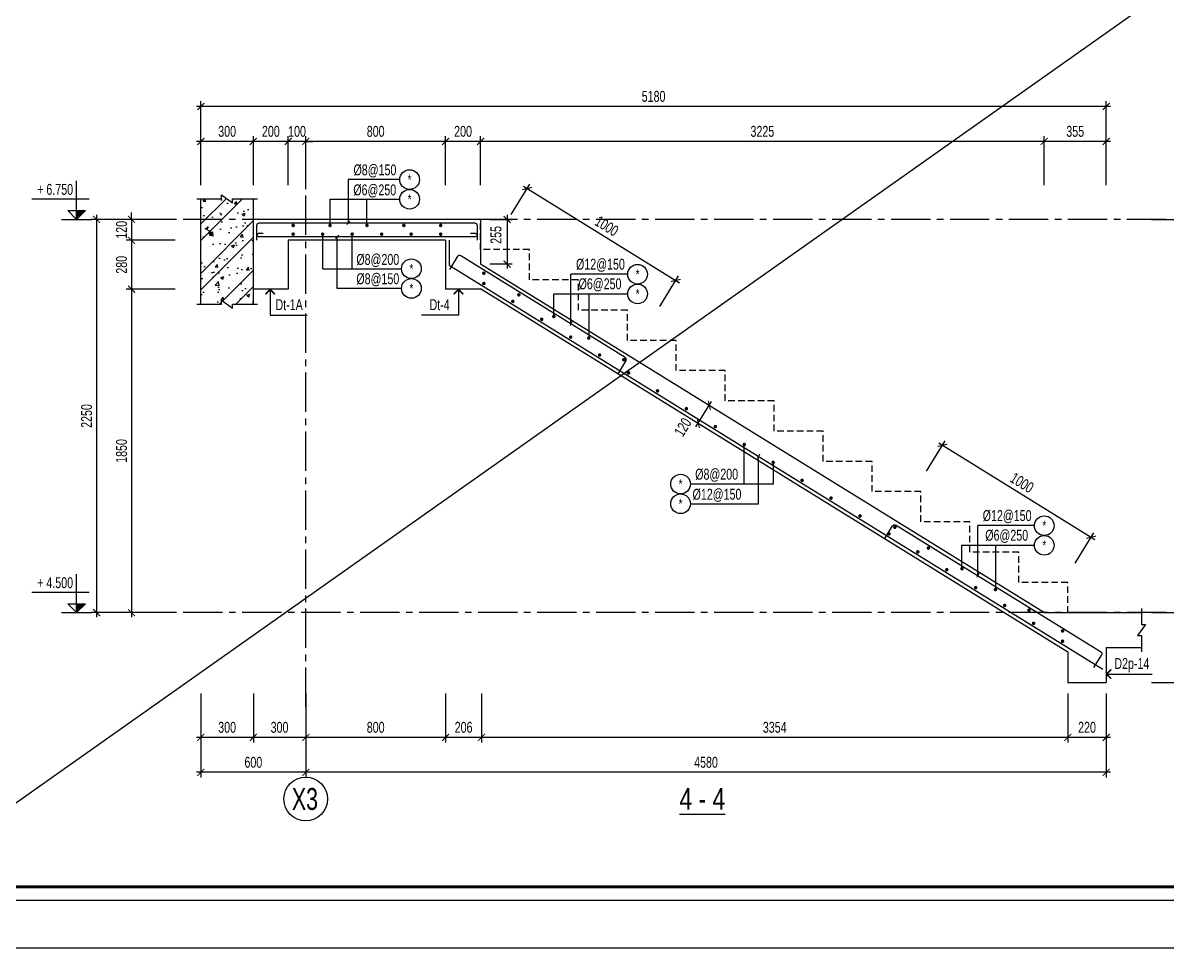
# Model space of a CAD drawing. Header units: millimetres. Extents: x -77370 to 109412, y -14880 to 214694.
# Drawn here: x 48689 to 61783, y 147575 to 158162 of the extents above; entities that cross this region are included whole.
import ezdxf
from ezdxf.enums import TextEntityAlignment as Align

# ---------------------------------------------------------------- set-up
doc = ezdxf.new("R2010")
doc.units = ezdxf.units.MM
doc.header["$LTSCALE"] = 300
doc.header["$MEASUREMENT"] = 0
doc.header["$PDMODE"] = 66
doc.linetypes.add('CENTER2', pattern=[1.125, 0.75, -0.125, 0.125, -0.125])
doc.linetypes.add('HIDDEN', pattern=[0.375, 0.25, -0.125])
doc.layers.get('0').update_dxf_attribs({"linetype": 'CONTINUOUS'})
doc.layers.get('DEFPOINTS').update_dxf_attribs({"linetype": 'CONTINUOUS'})
for name, color, linetype in [('CDC-KHUNGTEN', 7, 'CONTINUOUS'), ('CDC.01.AXIS', 160, 'CENTER2'), ('CDC.02.DIM', 1, 'CONTINUOUS'), ('CDC.03.BORDER', 3, 'CONTINUOUS'), ('CDC.04.HIDDEN', 8, 'HIDDEN'), ('CDC.05.STEEL', 4, 'CONTINUOUS'), ('CDC.06.TEXT', 2, 'CONTINUOUS'), ('CDC.10.HATCH', 251, 'CONTINUOUS'), ('CDC.11.NOTE', 8, 'CONTINUOUS'), ('CDC.14.STEELNUM', 2, 'CONTINUOUS'), ('KCS_SNODE', 6, 'CONTINUOUS')]:
    doc.layers.add(name, color=color, linetype=linetype)
doc.layers.add('KCS_Plotter', color=11, linetype='CONTINUOUS', plot=False)
doc.styles.add('KCS_SMTEXT', font='arial.ttf', dxfattribs={"width": 0.7})
doc.dimstyles.new('KCS_DIM25', dxfattribs={"dimscale": 2, "dimtxt": 62.5, "dimasz": 40, "dimexe": 30, "dimexo": 0, "dimgap": 25, "dimtad": 1, "dimdec": 0, "dimlfac": 0.5, "dimzin": 13, "dimdsep": 46, "dimtxsty": 'KCS_SMTEXT', "dimblk": 'ARCHTICK', "dimcen": 0, "dimdle": 25, "dimclrd": 1, "dimclre": 1, "dimclrt": 2, "dimadec": 0, "dimazin": 0, "dimtfac": 1, "dimtdec": 0, "dimtix": 1, "dimtmove": 2, "dimatfit": 3, "dimfxl": 1, "dimtolj": 1, "dimtzin": 13, "dimarcsym": 0})

# ---------------------------------------------------------------- blocks, each defined once
blk = doc.blocks.new('_ArchTick')
at = {"color": 0, "linetype": 'ByBlock', "const_width": 0.15}
blk.add_lwpolyline([(-0.5, -0.5), (0.5, 0.5)], dxfattribs=at)
blk = doc.blocks.new('*D657')
at = {"layer": 'CDC.02.DIM', "color": 1, "lineweight": -2, "transparency": 16777216}
for p, q in [((49932, 155164), (49932, 151364)), ((50432, 155114), (49872, 155114)), ((50432, 151414), (49872, 151414))]:
    blk.add_line(p, q, dxfattribs=at)
at = {"layer": 'DEFPOINTS', "color": 0, "transparency": 16777216}
for p in [(50432, 155114), (49932, 151414), (50432, 151414)]:
    blk.add_point(p, dxfattribs=at)
at = {"layer": 'CDC.02.DIM', "color": 1, "lineweight": -2, "transparency": 16777216, "xscale": 80, "yscale": 80, "zscale": 80}
for p, rotation in [((49932, 155114), 90), ((49932, 151414), 270)]:
    blk.add_blockref('_ArchTick', p, dxfattribs=dict(at, rotation=rotation))
at = {"layer": 'CDC.02.DIM', "color": 2, "transparency": 16777216, "insert": (49818, 153264), "char_height": 125, "attachment_point": 5, "rotation": 90, "style": 'KCS_SMTEXT'}
blk.add_mtext('\\A1;1850', dxfattribs=at)
blk = doc.blocks.new('*D658')
at = {"layer": 'CDC.02.DIM', "color": 1, "lineweight": -2, "transparency": 16777216}
for p, q in [((49532, 155964), (49532, 151364)), ((50432, 155914), (49472, 155914)), ((50432, 151414), (49472, 151414))]:
    blk.add_line(p, q, dxfattribs=at)
at = {"layer": 'DEFPOINTS', "color": 0, "transparency": 16777216}
for p in [(50432, 155914), (49532, 151414), (50432, 151414)]:
    blk.add_point(p, dxfattribs=at)
at = {"layer": 'CDC.02.DIM', "color": 1, "lineweight": -2, "transparency": 16777216, "xscale": 80, "yscale": 80, "zscale": 80}
for p, rotation in [((49532, 155914), 90), ((49532, 151414), 270)]:
    blk.add_blockref('_ArchTick', p, dxfattribs=dict(at, rotation=rotation))
at = {"layer": 'CDC.02.DIM', "color": 2, "transparency": 16777216, "insert": (49418, 153664), "char_height": 125, "attachment_point": 5, "rotation": 90, "style": 'KCS_SMTEXT'}
blk.add_mtext('\\A1;2250', dxfattribs=at)
blk = doc.blocks.new('*D659')
at = {"layer": 'CDC.02.DIM', "color": 1, "lineweight": -2, "transparency": 16777216}
for p, q in [((49932, 155914), (49932, 155994)), ((50432, 155914), (49872, 155914)), ((49932, 155914), (49932, 155674)), ((50432, 155674), (49872, 155674)), ((49932, 155674), (49932, 155594))]:
    blk.add_line(p, q, dxfattribs=at)
at = {"layer": 'DEFPOINTS', "color": 0, "transparency": 16777216}
for p in [(50432, 155914), (49932, 155674), (50432, 155674)]:
    blk.add_point(p, dxfattribs=at)
at = {"layer": 'CDC.02.DIM', "color": 1, "lineweight": -2, "transparency": 16777216, "xscale": 80, "yscale": 80, "zscale": 80}
for p, rotation in [((49932, 155914), 270), ((49932, 155674), 90)]:
    blk.add_blockref('_ArchTick', p, dxfattribs=dict(at, rotation=rotation))
at = {"layer": 'CDC.02.DIM', "color": 2, "transparency": 16777216, "insert": (49818, 155794), "char_height": 125, "attachment_point": 5, "rotation": 90, "style": 'KCS_SMTEXT'}
blk.add_mtext('\\A1;120', dxfattribs=at)
blk = doc.blocks.new('*D660')
at = {"layer": 'CDC.02.DIM', "color": 1, "lineweight": -2, "transparency": 16777216}
for p, q in [((49932, 155724), (49932, 155064)), ((50432, 155674), (49872, 155674)), ((50432, 155114), (49872, 155114))]:
    blk.add_line(p, q, dxfattribs=at)
at = {"layer": 'DEFPOINTS', "color": 0, "transparency": 16777216}
for p in [(50432, 155674), (49932, 155114), (50432, 155114)]:
    blk.add_point(p, dxfattribs=at)
at = {"layer": 'CDC.02.DIM', "color": 1, "lineweight": -2, "transparency": 16777216, "xscale": 80, "yscale": 80, "zscale": 80}
for p, rotation in [((49932, 155674), 90), ((49932, 155114), 270)]:
    blk.add_blockref('_ArchTick', p, dxfattribs=dict(at, rotation=rotation))
at = {"layer": 'CDC.02.DIM', "color": 2, "transparency": 16777216, "insert": (49818, 155394), "char_height": 125, "attachment_point": 5, "rotation": 90, "style": 'KCS_SMTEXT'}
blk.add_mtext('\\A1;280', dxfattribs=at)
blk = doc.blocks.new('*D661')
at = {"layer": 'CDC.02.DIM', "color": 1, "lineweight": -2, "transparency": 16777216}
for p, q in [((53926, 156306), (53926, 156866)), ((60376, 156306), (60376, 156866)), ((60426, 156806), (53876, 156806))]:
    blk.add_line(p, q, dxfattribs=at)
at = {"layer": 'DEFPOINTS', "color": 0, "transparency": 16777216}
for p in [(53926, 156806), (53926, 156306), (60376, 156306)]:
    blk.add_point(p, dxfattribs=at)
at = {"layer": 'CDC.02.DIM', "color": 1, "lineweight": -2, "transparency": 16777216, "xscale": 80, "yscale": 80, "zscale": 80, "rotation": 180}
blk.add_blockref('_ArchTick', (53926, 156806), dxfattribs=at)
at = {"layer": 'CDC.02.DIM', "color": 1, "lineweight": -2, "transparency": 16777216, "xscale": 80, "yscale": 80, "zscale": 80}
blk.add_blockref('_ArchTick', (60376, 156806), dxfattribs=at)
at = {"layer": 'CDC.02.DIM', "color": 2, "transparency": 16777216, "insert": (57151, 156920), "char_height": 125, "attachment_point": 5, "style": 'KCS_SMTEXT'}
blk.add_mtext('\\A1;3225', dxfattribs=at)
blk = doc.blocks.new('*D662')
at = {"layer": 'CDC.02.DIM', "color": 1, "lineweight": -2, "transparency": 16777216}
for p, q in [((53526, 156306), (53526, 156866)), ((53926, 156306), (53926, 156866)), ((53976, 156806), (53476, 156806))]:
    blk.add_line(p, q, dxfattribs=at)
at = {"layer": 'DEFPOINTS', "color": 0, "transparency": 16777216}
for p in [(53526, 156806), (53526, 156306), (53926, 156306)]:
    blk.add_point(p, dxfattribs=at)
at = {"layer": 'CDC.02.DIM', "color": 1, "lineweight": -2, "transparency": 16777216, "xscale": 80, "yscale": 80, "zscale": 80, "rotation": 180}
blk.add_blockref('_ArchTick', (53526, 156806), dxfattribs=at)
at = {"layer": 'CDC.02.DIM', "color": 1, "lineweight": -2, "transparency": 16777216, "xscale": 80, "yscale": 80, "zscale": 80}
blk.add_blockref('_ArchTick', (53926, 156806), dxfattribs=at)
at = {"layer": 'CDC.02.DIM', "color": 2, "transparency": 16777216, "insert": (53726, 156920), "char_height": 125, "attachment_point": 5, "style": 'KCS_SMTEXT'}
blk.add_mtext('\\A1;200', dxfattribs=at)
blk = doc.blocks.new('*D663')
at = {"layer": 'CDC.02.DIM', "color": 1, "lineweight": -2, "transparency": 16777216}
for p, q in [((51326, 156306), (51326, 156866)), ((51726, 156306), (51726, 156866)), ((51776, 156806), (51276, 156806))]:
    blk.add_line(p, q, dxfattribs=at)
at = {"layer": 'DEFPOINTS', "color": 0, "transparency": 16777216}
for p in [(51326, 156806), (51326, 156306), (51726, 156306)]:
    blk.add_point(p, dxfattribs=at)
at = {"layer": 'CDC.02.DIM', "color": 1, "lineweight": -2, "transparency": 16777216, "xscale": 80, "yscale": 80, "zscale": 80, "rotation": 180}
blk.add_blockref('_ArchTick', (51326, 156806), dxfattribs=at)
at = {"layer": 'CDC.02.DIM', "color": 1, "lineweight": -2, "transparency": 16777216, "xscale": 80, "yscale": 80, "zscale": 80}
blk.add_blockref('_ArchTick', (51726, 156806), dxfattribs=at)
at = {"layer": 'CDC.02.DIM', "color": 2, "transparency": 16777216, "insert": (51526, 156920), "char_height": 125, "attachment_point": 5, "style": 'KCS_SMTEXT'}
blk.add_mtext('\\A1;200', dxfattribs=at)
blk = doc.blocks.new('*D664')
at = {"layer": 'CDC.02.DIM', "color": 1, "lineweight": -2, "transparency": 16777216}
for p, q in [((50726, 156306), (50726, 157266)), ((61086, 156306), (61086, 157266)), ((61136, 157206), (50676, 157206))]:
    blk.add_line(p, q, dxfattribs=at)
at = {"layer": 'DEFPOINTS', "color": 0, "transparency": 16777216}
for p in [(50726, 157206), (50726, 156306), (61086, 156306)]:
    blk.add_point(p, dxfattribs=at)
at = {"layer": 'CDC.02.DIM', "color": 1, "lineweight": -2, "transparency": 16777216, "xscale": 80, "yscale": 80, "zscale": 80, "rotation": 180}
blk.add_blockref('_ArchTick', (50726, 157206), dxfattribs=at)
at = {"layer": 'CDC.02.DIM', "color": 1, "lineweight": -2, "transparency": 16777216, "xscale": 80, "yscale": 80, "zscale": 80}
blk.add_blockref('_ArchTick', (61086, 157206), dxfattribs=at)
at = {"layer": 'CDC.02.DIM', "color": 2, "transparency": 16777216, "insert": (55906, 157320), "char_height": 125, "attachment_point": 5, "style": 'KCS_SMTEXT'}
blk.add_mtext('\\A1;5180', dxfattribs=at)
blk = doc.blocks.new('*D665')
at = {"layer": 'CDC.02.DIM', "color": 1, "lineweight": -2, "transparency": 16777216}
for p, q in [((50726, 156306), (50726, 156866)), ((51326, 156306), (51326, 156866)), ((51376, 156806), (50676, 156806))]:
    blk.add_line(p, q, dxfattribs=at)
at = {"layer": 'DEFPOINTS', "color": 0, "transparency": 16777216}
for p in [(50726, 156806), (50726, 156306), (51326, 156306)]:
    blk.add_point(p, dxfattribs=at)
at = {"layer": 'CDC.02.DIM', "color": 1, "lineweight": -2, "transparency": 16777216, "xscale": 80, "yscale": 80, "zscale": 80, "rotation": 180}
blk.add_blockref('_ArchTick', (50726, 156806), dxfattribs=at)
at = {"layer": 'CDC.02.DIM', "color": 1, "lineweight": -2, "transparency": 16777216, "xscale": 80, "yscale": 80, "zscale": 80}
blk.add_blockref('_ArchTick', (51326, 156806), dxfattribs=at)
at = {"layer": 'CDC.02.DIM', "color": 2, "transparency": 16777216, "insert": (51026, 156920), "char_height": 125, "attachment_point": 5, "style": 'KCS_SMTEXT'}
blk.add_mtext('\\A1;300', dxfattribs=at)
blk = doc.blocks.new('*D666')
at = {"layer": 'CDC.02.DIM', "color": 1, "lineweight": -2, "transparency": 16777216}
for p, q in [((60376, 156306), (60376, 156866)), ((61086, 156306), (61086, 156866)), ((61136, 156806), (60326, 156806))]:
    blk.add_line(p, q, dxfattribs=at)
at = {"layer": 'DEFPOINTS', "color": 0, "transparency": 16777216}
for p in [(60376, 156806), (60376, 156306), (61086, 156306)]:
    blk.add_point(p, dxfattribs=at)
at = {"layer": 'CDC.02.DIM', "color": 1, "lineweight": -2, "transparency": 16777216, "xscale": 80, "yscale": 80, "zscale": 80, "rotation": 180}
blk.add_blockref('_ArchTick', (60376, 156806), dxfattribs=at)
at = {"layer": 'CDC.02.DIM', "color": 1, "lineweight": -2, "transparency": 16777216, "xscale": 80, "yscale": 80, "zscale": 80}
blk.add_blockref('_ArchTick', (61086, 156806), dxfattribs=at)
at = {"layer": 'CDC.02.DIM', "color": 2, "transparency": 16777216, "insert": (60731, 156920), "char_height": 125, "attachment_point": 5, "style": 'KCS_SMTEXT'}
blk.add_mtext('\\A1;355', dxfattribs=at)
blk = doc.blocks.new('*D667')
at = {"layer": 'CDC.02.DIM', "color": 1, "lineweight": -2, "transparency": 16777216}
for p, q in [((51926, 156306), (51926, 156866)), ((53526, 156306), (53526, 156866)), ((53576, 156806), (51876, 156806))]:
    blk.add_line(p, q, dxfattribs=at)
at = {"layer": 'DEFPOINTS', "color": 0, "transparency": 16777216}
for p in [(51926, 156806), (51926, 156306), (53526, 156306)]:
    blk.add_point(p, dxfattribs=at)
at = {"layer": 'CDC.02.DIM', "color": 1, "lineweight": -2, "transparency": 16777216, "xscale": 80, "yscale": 80, "zscale": 80, "rotation": 180}
blk.add_blockref('_ArchTick', (51926, 156806), dxfattribs=at)
at = {"layer": 'CDC.02.DIM', "color": 1, "lineweight": -2, "transparency": 16777216, "xscale": 80, "yscale": 80, "zscale": 80}
blk.add_blockref('_ArchTick', (53526, 156806), dxfattribs=at)
at = {"layer": 'CDC.02.DIM', "color": 2, "transparency": 16777216, "insert": (52726, 156920), "char_height": 125, "attachment_point": 5, "style": 'KCS_SMTEXT'}
blk.add_mtext('\\A1;800', dxfattribs=at)
blk = doc.blocks.new('*D668')
at = {"layer": 'CDC.02.DIM', "color": 1, "lineweight": -2, "transparency": 16777216}
for p, q in [((62103, 151364), (62103, 155964)), ((61603, 155914), (62163, 155914)), ((61603, 151414), (62163, 151414))]:
    blk.add_line(p, q, dxfattribs=at)
at = {"layer": 'DEFPOINTS', "color": 0, "transparency": 16777216}
for p in [(61603, 155914), (62103, 155914), (61603, 151414)]:
    blk.add_point(p, dxfattribs=at)
at = {"layer": 'CDC.02.DIM', "color": 1, "lineweight": -2, "transparency": 16777216, "xscale": 80, "yscale": 80, "zscale": 80}
for p, rotation in [((62103, 155914), 90), ((62103, 151414), 270)]:
    blk.add_blockref('_ArchTick', p, dxfattribs=dict(at, rotation=rotation))
at = {"layer": 'CDC.02.DIM', "color": 2, "transparency": 16777216, "insert": (61990, 153664), "char_height": 125, "attachment_point": 5, "rotation": 90, "style": 'KCS_SMTEXT'}
blk.add_mtext('\\A1;13Bx173.1 = 2250', dxfattribs=at)
blk = doc.blocks.new('*D669')
at = {"layer": 'CDC.02.DIM', "color": 1, "lineweight": -2, "transparency": 16777216}
for p, q in [((61603, 151414), (62163, 151414)), ((62103, 150564), (62103, 151464)), ((61603, 150614), (62163, 150614))]:
    blk.add_line(p, q, dxfattribs=at)
at = {"layer": 'DEFPOINTS', "color": 0, "transparency": 16777216}
for p in [(61603, 151414), (62103, 151414), (61603, 150614)]:
    blk.add_point(p, dxfattribs=at)
at = {"layer": 'CDC.02.DIM', "color": 1, "lineweight": -2, "transparency": 16777216, "xscale": 80, "yscale": 80, "zscale": 80}
for p, rotation in [((62103, 151414), 90), ((62103, 150614), 270)]:
    blk.add_blockref('_ArchTick', p, dxfattribs=dict(at, rotation=rotation))
at = {"layer": 'CDC.02.DIM', "color": 2, "transparency": 16777216, "insert": (61990, 151014), "char_height": 125, "attachment_point": 5, "rotation": 90, "style": 'KCS_SMTEXT'}
blk.add_mtext('\\A1;400', dxfattribs=at)
blk = doc.blocks.new('*D796')
at = {"layer": 'CDC.02.DIM', "color": 1, "lineweight": -2, "transparency": 16777216}
for p, q in [((53526, 150487), (53526, 149927)), ((53937, 150487), (53937, 149927)), ((53987, 149987), (53476, 149987))]:
    blk.add_line(p, q, dxfattribs=at)
at = {"layer": 'DEFPOINTS', "color": 0, "transparency": 16777216}
for p in [(53526, 150487), (53937, 150487), (53526, 149987)]:
    blk.add_point(p, dxfattribs=at)
at = {"layer": 'CDC.02.DIM', "color": 1, "lineweight": -2, "transparency": 16777216, "xscale": 80, "yscale": 80, "zscale": 80, "rotation": 180}
blk.add_blockref('_ArchTick', (53526, 149987), dxfattribs=at)
at = {"layer": 'CDC.02.DIM', "color": 1, "lineweight": -2, "transparency": 16777216, "xscale": 80, "yscale": 80, "zscale": 80}
blk.add_blockref('_ArchTick', (53937, 149987), dxfattribs=at)
at = {"layer": 'CDC.02.DIM', "color": 2, "transparency": 16777216, "insert": (53732, 150101), "char_height": 125, "attachment_point": 5, "style": 'KCS_SMTEXT'}
blk.add_mtext('\\A1;206', dxfattribs=at)
blk = doc.blocks.new('*D797')
at = {"layer": 'CDC.02.DIM', "color": 1, "lineweight": -2, "transparency": 16777216}
for p, q in [((51926, 150487), (51926, 149927)), ((53526, 150487), (53526, 149927)), ((53576, 149987), (51876, 149987))]:
    blk.add_line(p, q, dxfattribs=at)
at = {"layer": 'DEFPOINTS', "color": 0, "transparency": 16777216}
for p in [(51926, 150487), (53526, 150487), (51926, 149987)]:
    blk.add_point(p, dxfattribs=at)
at = {"layer": 'CDC.02.DIM', "color": 1, "lineweight": -2, "transparency": 16777216, "xscale": 80, "yscale": 80, "zscale": 80, "rotation": 180}
blk.add_blockref('_ArchTick', (51926, 149987), dxfattribs=at)
at = {"layer": 'CDC.02.DIM', "color": 1, "lineweight": -2, "transparency": 16777216, "xscale": 80, "yscale": 80, "zscale": 80}
blk.add_blockref('_ArchTick', (53526, 149987), dxfattribs=at)
at = {"layer": 'CDC.02.DIM', "color": 2, "transparency": 16777216, "insert": (52726, 150101), "char_height": 125, "attachment_point": 5, "style": 'KCS_SMTEXT'}
blk.add_mtext('\\A1;800', dxfattribs=at)
blk = doc.blocks.new('*D798')
at = {"layer": 'CDC.02.DIM', "color": 1, "lineweight": -2, "transparency": 16777216}
for p, q in [((51926, 150487), (51926, 149527)), ((61086, 150487), (61086, 149527)), ((61136, 149587), (51876, 149587))]:
    blk.add_line(p, q, dxfattribs=at)
at = {"layer": 'DEFPOINTS', "color": 0, "transparency": 16777216}
for p in [(51926, 150487), (61086, 150487), (51926, 149587)]:
    blk.add_point(p, dxfattribs=at)
at = {"layer": 'CDC.02.DIM', "color": 1, "lineweight": -2, "transparency": 16777216, "xscale": 80, "yscale": 80, "zscale": 80, "rotation": 180}
blk.add_blockref('_ArchTick', (51926, 149587), dxfattribs=at)
at = {"layer": 'CDC.02.DIM', "color": 1, "lineweight": -2, "transparency": 16777216, "xscale": 80, "yscale": 80, "zscale": 80}
blk.add_blockref('_ArchTick', (61086, 149587), dxfattribs=at)
at = {"layer": 'CDC.02.DIM', "color": 2, "transparency": 16777216, "insert": (56506, 149701), "char_height": 125, "attachment_point": 5, "style": 'KCS_SMTEXT'}
blk.add_mtext('\\A1;4580', dxfattribs=at)
blk = doc.blocks.new('*D799')
at = {"layer": 'CDC.02.DIM', "color": 1, "lineweight": -2, "transparency": 16777216}
for p, q in [((60646, 150487), (60646, 149927)), ((61086, 150487), (61086, 149927)), ((61136, 149987), (60596, 149987))]:
    blk.add_line(p, q, dxfattribs=at)
at = {"layer": 'DEFPOINTS', "color": 0, "transparency": 16777216}
for p in [(60646, 150487), (61086, 150487), (60646, 149987)]:
    blk.add_point(p, dxfattribs=at)
at = {"layer": 'CDC.02.DIM', "color": 1, "lineweight": -2, "transparency": 16777216, "xscale": 80, "yscale": 80, "zscale": 80, "rotation": 180}
blk.add_blockref('_ArchTick', (60646, 149987), dxfattribs=at)
at = {"layer": 'CDC.02.DIM', "color": 1, "lineweight": -2, "transparency": 16777216, "xscale": 80, "yscale": 80, "zscale": 80}
blk.add_blockref('_ArchTick', (61086, 149987), dxfattribs=at)
at = {"layer": 'CDC.02.DIM', "color": 2, "transparency": 16777216, "insert": (60866, 150101), "char_height": 125, "attachment_point": 5, "style": 'KCS_SMTEXT'}
blk.add_mtext('\\A1;220', dxfattribs=at)
blk = doc.blocks.new('*D800')
at = {"layer": 'CDC.02.DIM', "color": 1, "lineweight": -2, "transparency": 16777216}
for p, q in [((51326, 150487), (51326, 149927)), ((51926, 150487), (51926, 149927)), ((51976, 149987), (51276, 149987))]:
    blk.add_line(p, q, dxfattribs=at)
at = {"layer": 'DEFPOINTS', "color": 0, "transparency": 16777216}
for p in [(51326, 150487), (51926, 150487), (51326, 149987)]:
    blk.add_point(p, dxfattribs=at)
at = {"layer": 'CDC.02.DIM', "color": 1, "lineweight": -2, "transparency": 16777216, "xscale": 80, "yscale": 80, "zscale": 80, "rotation": 180}
blk.add_blockref('_ArchTick', (51326, 149987), dxfattribs=at)
at = {"layer": 'CDC.02.DIM', "color": 1, "lineweight": -2, "transparency": 16777216, "xscale": 80, "yscale": 80, "zscale": 80}
blk.add_blockref('_ArchTick', (51926, 149987), dxfattribs=at)
at = {"layer": 'CDC.02.DIM', "color": 2, "transparency": 16777216, "insert": (51626, 150101), "char_height": 125, "attachment_point": 5, "style": 'KCS_SMTEXT'}
blk.add_mtext('\\A1;300', dxfattribs=at)
blk = doc.blocks.new('*D801')
at = {"layer": 'CDC.02.DIM', "color": 1, "lineweight": -2, "transparency": 16777216}
for p, q in [((50726, 150487), (50726, 149927)), ((51326, 150487), (51326, 149927)), ((51376, 149987), (50676, 149987))]:
    blk.add_line(p, q, dxfattribs=at)
at = {"layer": 'DEFPOINTS', "color": 0, "transparency": 16777216}
for p in [(50726, 150487), (51326, 150487), (50726, 149987)]:
    blk.add_point(p, dxfattribs=at)
at = {"layer": 'CDC.02.DIM', "color": 1, "lineweight": -2, "transparency": 16777216, "xscale": 80, "yscale": 80, "zscale": 80, "rotation": 180}
blk.add_blockref('_ArchTick', (50726, 149987), dxfattribs=at)
at = {"layer": 'CDC.02.DIM', "color": 1, "lineweight": -2, "transparency": 16777216, "xscale": 80, "yscale": 80, "zscale": 80}
blk.add_blockref('_ArchTick', (51326, 149987), dxfattribs=at)
at = {"layer": 'CDC.02.DIM', "color": 2, "transparency": 16777216, "insert": (51026, 150101), "char_height": 125, "attachment_point": 5, "style": 'KCS_SMTEXT'}
blk.add_mtext('\\A1;300', dxfattribs=at)
blk = doc.blocks.new('*D802')
at = {"layer": 'CDC.02.DIM', "color": 1, "lineweight": -2, "transparency": 16777216}
for p, q in [((50726, 150487), (50726, 149527)), ((51926, 150487), (51926, 149527)), ((51976, 149587), (50676, 149587))]:
    blk.add_line(p, q, dxfattribs=at)
at = {"layer": 'DEFPOINTS', "color": 0, "transparency": 16777216}
for p in [(50726, 150487), (51926, 150487), (50726, 149587)]:
    blk.add_point(p, dxfattribs=at)
at = {"layer": 'CDC.02.DIM', "color": 1, "lineweight": -2, "transparency": 16777216, "xscale": 80, "yscale": 80, "zscale": 80, "rotation": 180}
blk.add_blockref('_ArchTick', (50726, 149587), dxfattribs=at)
at = {"layer": 'CDC.02.DIM', "color": 1, "lineweight": -2, "transparency": 16777216, "xscale": 80, "yscale": 80, "zscale": 80}
blk.add_blockref('_ArchTick', (51926, 149587), dxfattribs=at)
at = {"layer": 'CDC.02.DIM', "color": 2, "transparency": 16777216, "insert": (51326, 149701), "char_height": 125, "attachment_point": 5, "style": 'KCS_SMTEXT'}
blk.add_mtext('\\A1;600', dxfattribs=at)
blk = doc.blocks.new('*D803')
at = {"layer": 'CDC.02.DIM', "color": 1, "lineweight": -2, "transparency": 16777216}
for p, q in [((56391, 153538), (56570, 153828)), ((56544, 153785), (56595, 153754)), ((56418, 153581), (56469, 153549))]:
    blk.add_line(p, q, dxfattribs=at)
at = {"layer": 'DEFPOINTS', "color": 0, "transparency": 16777216}
for p in [(56544, 153785), (56544, 153785), (56418, 153581)]:
    blk.add_point(p, dxfattribs=at)
at = {"layer": 'CDC.02.DIM', "color": 1, "lineweight": -2, "transparency": 16777216, "xscale": 80, "yscale": 80, "zscale": 80}
for p, rotation in [((56544, 153785), 58.27846772465916), ((56418, 153581), 238.2784677246592)]:
    blk.add_blockref('_ArchTick', p, dxfattribs=dict(at, rotation=rotation))
at = {"layer": 'CDC.02.DIM', "color": 2, "transparency": 16777216, "insert": (56241, 153536), "char_height": 125, "attachment_point": 5, "rotation": 58.2785, "style": 'KCS_SMTEXT'}
blk.add_mtext('\\A1;120', dxfattribs=at)
blk = doc.blocks.new('*D804')
at = {"layer": 'CDC.02.DIM', "color": 1, "lineweight": -2, "transparency": 16777216}
for p, q in [((54275, 155969), (54491, 156317)), ((54417, 156292), (56203, 155188)), ((55977, 154917), (56192, 155266))]:
    blk.add_line(p, q, dxfattribs=at)
at = {"layer": 'DEFPOINTS', "color": 0, "transparency": 16777216}
for p in [(54275, 155969), (56160, 155215), (55977, 154917)]:
    blk.add_point(p, dxfattribs=at)
at = {"layer": 'CDC.02.DIM', "color": 1, "lineweight": -2, "transparency": 16777216, "xscale": 80, "yscale": 80, "zscale": 80}
for p, rotation in [((54459, 156266), 148.2784677246591), ((56160, 155215), 328.2784677246591)]:
    blk.add_blockref('_ArchTick', p, dxfattribs=dict(at, rotation=rotation))
at = {"layer": 'CDC.02.DIM', "color": 2, "transparency": 16777216, "insert": (55370, 155837), "char_height": 125, "attachment_point": 5, "rotation": 328.2785, "style": 'KCS_SMTEXT'}
blk.add_mtext('\\A1;1000', dxfattribs=at)
blk = doc.blocks.new('*D805')
at = {"layer": 'CDC.02.DIM', "color": 1, "lineweight": -2, "transparency": 16777216}
for p, q in [((59028, 153031), (59243, 153380)), ((59169, 153355), (60956, 152251)), ((60729, 151979), (60945, 152328))]:
    blk.add_line(p, q, dxfattribs=at)
at = {"layer": 'DEFPOINTS', "color": 0, "transparency": 16777216}
for p in [(59028, 153031), (60913, 152277), (60729, 151979)]:
    blk.add_point(p, dxfattribs=at)
at = {"layer": 'CDC.02.DIM', "color": 1, "lineweight": -2, "transparency": 16777216, "xscale": 80, "yscale": 80, "zscale": 80}
for p, rotation in [((59212, 153329), 148.2784677246591), ((60913, 152277), 328.2784677246591)]:
    blk.add_blockref('_ArchTick', p, dxfattribs=dict(at, rotation=rotation))
at = {"layer": 'CDC.02.DIM', "color": 2, "transparency": 16777216, "insert": (60122, 152900), "char_height": 125, "attachment_point": 5, "rotation": 328.2785, "style": 'KCS_SMTEXT'}
blk.add_mtext('\\A1;1000', dxfattribs=at)
blk = doc.blocks.new('*D792')
at = {"layer": 'CDC.02.DIM', "color": 1, "lineweight": -2, "transparency": 16777216}
for p, q in [((53937, 150487), (53937, 149927)), ((60646, 150487), (60646, 149927)), ((60696, 149987), (53887, 149987))]:
    blk.add_line(p, q, dxfattribs=at)
at = {"layer": 'DEFPOINTS', "color": 0, "transparency": 16777216}
for p in [(53937, 150487), (60646, 150487), (53937, 149987)]:
    blk.add_point(p, dxfattribs=at)
at = {"layer": 'CDC.02.DIM', "color": 1, "lineweight": -2, "transparency": 16777216, "xscale": 80, "yscale": 80, "zscale": 80, "rotation": 180}
blk.add_blockref('_ArchTick', (53937, 149987), dxfattribs=at)
at = {"layer": 'CDC.02.DIM', "color": 1, "lineweight": -2, "transparency": 16777216, "xscale": 80, "yscale": 80, "zscale": 80}
blk.add_blockref('_ArchTick', (60646, 149987), dxfattribs=at)
at = {"layer": 'CDC.02.DIM', "color": 2, "transparency": 16777216, "insert": (57292, 150101), "char_height": 125, "attachment_point": 5, "style": 'KCS_SMTEXT'}
blk.add_mtext('\\A1;3354', dxfattribs=at)
blk = doc.blocks.new('*D649')
at = {"layer": 'CDC.02.DIM', "color": 1, "lineweight": -2, "transparency": 16777216}
for p, q in [((51726, 156306), (51726, 156866)), ((51926, 156306), (51926, 156866)), ((51726, 156806), (51646, 156806)), ((51926, 156806), (51726, 156806)), ((51926, 156806), (52006, 156806))]:
    blk.add_line(p, q, dxfattribs=at)
at = {"layer": 'DEFPOINTS', "color": 0, "transparency": 16777216}
for p in [(51726, 156806), (51726, 156306), (51926, 156306)]:
    blk.add_point(p, dxfattribs=at)
at = {"layer": 'CDC.02.DIM', "color": 1, "lineweight": -2, "transparency": 16777216, "xscale": 80, "yscale": 80, "zscale": 80}
blk.add_blockref('_ArchTick', (51726, 156806), dxfattribs=at)
at = {"layer": 'CDC.02.DIM', "color": 1, "lineweight": -2, "transparency": 16777216, "xscale": 80, "yscale": 80, "zscale": 80, "rotation": 180}
blk.add_blockref('_ArchTick', (51926, 156806), dxfattribs=at)
at = {"layer": 'CDC.02.DIM', "color": 2, "transparency": 16777216, "insert": (51826, 156920), "char_height": 125, "attachment_point": 5, "style": 'KCS_SMTEXT'}
blk.add_mtext('\\A1;100', dxfattribs=at)
blk = doc.blocks.new('*D651')
at = {"layer": 'CDC.02.DIM', "color": 1, "lineweight": -2, "transparency": 16777216}
for p, q in [((54229, 155964), (54229, 155353)), ((54033, 155914), (54289, 155914)), ((54033, 155403), (54289, 155403))]:
    blk.add_line(p, q, dxfattribs=at)
at = {"layer": 'DEFPOINTS', "color": 0, "transparency": 16777216}
for p in [(54033, 155914), (54033, 155403), (54229, 155403)]:
    blk.add_point(p, dxfattribs=at)
at = {"layer": 'CDC.02.DIM', "color": 1, "lineweight": -2, "transparency": 16777216, "xscale": 80, "yscale": 80, "zscale": 80}
for p, rotation in [((54229, 155914), 90), ((54229, 155403), 270)]:
    blk.add_blockref('_ArchTick', p, dxfattribs=dict(at, rotation=rotation))
at = {"layer": 'CDC.02.DIM', "color": 2, "transparency": 16777216, "insert": (54103, 155736), "char_height": 125, "attachment_point": 5, "rotation": 90, "style": 'KCS_SMTEXT'}
blk.add_mtext('\\A1;255', dxfattribs=at)
blk = doc.blocks.new('Khung tên chuẩn')
at = {"layer": 'CDC-KHUNGTEN', "color": 8}
blk.add_lwpolyline([(75096, 1100), (83000, 1100), (83000, 58300), (3000, 58300), (3000, 1100), (75096, 1100)], dxfattribs=at)
at = {"layer": 'CDC-KHUNGTEN', "color": 255, "lineweight": 60}
blk.add_lwpolyline([(74900, 1400), (74900, 58000), (3300, 58000), (3300, 1400), (74900, 1400)], close=True, dxfattribs=at)
at = {"layer": 'DEFPOINTS', "color": 1, "ltscale": 0.2}
blk.add_lwpolyline([(0, 0), (0, 59400), (84100, 59400), (84100, 0), (0, 0)], close=True, dxfattribs=at)

msp = doc.modelspace()

# ---------------------------------------------------------------- hatches: boundary and pattern name
at = {"layer": 'CDC.10.HATCH'}
h = msp.add_hatch(dxfattribs=at)
h.set_pattern_fill('BETONG', color=256, scale=50)
h.set_pattern_definition([(45, (-2412419.23, 1011026.46), (-282.84271, 282.84271), []), (45, (-2412231.73, 1011026.46), (-282.84271, 282.84271), []), (50, (-2412419.23, 1011026.46), (358.63009, -31.376067), [37.5, -412.5]), (355, (-2412419.23, 1011026.46), (-69.375667, 376.096067), [30, -330]), (100.4514, (-2412389.34, 1011023.85), (289.25469, 344.71977), [31.870095, -350.571056]), (46.1842, (-2412419.23, 1011126.46), (533.620524, -82.75951), [56.25, -618.75]), (96.6356, (-2412374.76, 1011119.56), (467.33135, 487.05894), [47.80514, -525.8565]), (351.1842, (-2412419.23, 1011126.46), (467.33097, 487.0593), [45, -495]), (21, (-2412369.23, 1011101.46), (298.453526, -201.309445), [37.5, -412.5]), (326, (-2412369.23, 1011101.46), (121.657666, 362.57502), [30, -330]), (71.4514, (-2412344.36, 1011084.7), (420.111314, 161.26525), [31.870095, -350.571056]), (37.5, (-2412419.23, 1011026.46), (6.0799277, 166.446927), [0, -326, 0, -335, 0, -331.25]), (7.5, (-2412419.23, 1011026.46), (131.534769, 197.205856), [0, -191, 0, -318.5, 0, -126.25]), (327.5, (-2412530.73, 1011026.46), (266.911218, -11.277436), [0, -125, 0, -390, 0, -517.5]), (317.5, (-2412580.73, 1011026.46), (291.593085, 50.052491), [0, -162.5, 0, -259, 0, -367.5])])
h.paths.add_polyline_path([(50963.4, 156148.7), (50725.9, 156148.7), (50725.9, 154943), (50963.4, 154943), (50963.4, 154989.8), (51088.4, 154896.1), (51088.4, 154943), (51325.9, 154943), (51325.9, 156148.7), (51088.4, 156148.7), (51088.4, 156101.8), (50963.4, 156195.6)])

# ---------------------------------------------------------------- linework, layer by layer
at = {"layer": 'CDC.01.AXIS', "ltscale": 2}
for p, q in [((51925.9, 150335.4), (51925.9, 156561.2)), ((61773.1, 155914), (50432, 155914)), ((61773.1, 151414), (50432, 151414))]:
    msp.add_line(p, q, dxfattribs=at)
at = {"layer": 'CDC.02.DIM'}
for p, q in [((49303.8, 155914), (49303.8, 156355.2)), ((48790.1, 156147.5), (49447.7, 156147.5)), ((49203.1, 156014.7), (49404.5, 156014.7)), ((49303.8, 155914), (49203.1, 156014.7)), ((49303.8, 155914), (49404.5, 156014.7)), ((49130.6, 155914), (49477, 155914)), ((49303.8, 151414), (49303.8, 151855.2)), ((48790.1, 151647.5), (49447.7, 151647.5)), ((49203.1, 151514.7), (49404.5, 151514.7)), ((49303.8, 151414), (49203.1, 151514.7)), ((49303.8, 151414), (49404.5, 151514.7)), ((49130.6, 151414), (49477, 151414))]:
    msp.add_line(p, q, dxfattribs=at)
msp.add_circle((51925.9, 149282), 250, dxfattribs=at)
for points in [[(49404.5, 156014.7), (49303.8, 155914), (49303.8, 156014.7)], [(49404.5, 151514.7), (49303.8, 151414), (49303.8, 151514.7)]]:
    msp.add_solid(points, dxfattribs=at)
at = {"layer": 'CDC.03.BORDER'}
for p, q in [((50725.9, 154943), (50725.9, 156148.7)), ((51325.9, 156148.7), (51325.9, 154943)), ((53925.9, 155914), (51325.9, 155914)), ((53925.9, 155914), (53925.9, 155403.3)), ((53525.9, 155674), (51725.9, 155674)), ((51725.9, 155674), (51725.9, 155114)), ((53525.9, 155674), (53525.9, 155114)), ((53925.9, 155403.3), (60379.6, 151414)), ((51725.9, 155114), (51325.9, 155114)), ((53937.4, 155114), (53525.9, 155114)), ((53937.4, 155114), (60645.9, 150967.3)), ((60379.6, 151414), (61489.4, 151414)), ((61085.9, 151014), (61085.9, 150614)), ((61085.9, 151014), (61489.4, 151014)), ((60645.9, 150967.3), (60645.9, 150614)), ((60645.9, 150614), (61085.9, 150614))]:
    msp.add_line(p, q, dxfattribs=at)
at = {"layer": 'CDC.04.HIDDEN'}
msp.add_line((53925.9, 155914), (53365.9, 155914), dxfattribs=at)
msp.add_lwpolyline([(60645.9, 151414), (60645.9, 151760.2), (60085.9, 151760.2), (60085.9, 152106.3), (59525.9, 152106.3), (59525.9, 152452.5), (58965.9, 152452.5), (58965.9, 152798.6), (58405.9, 152798.6), (58405.9, 153144.8), (57845.9, 153144.8), (57845.9, 153490.9), (57285.9, 153490.9), (57285.9, 153837.1), (56725.9, 153837.1), (56725.9, 154183.2), (56165.9, 154183.2), (56165.9, 154529.4), (55605.9, 154529.4), (55605.9, 154875.5), (55045.9, 154875.5), (55045.9, 155221.7), (54485.9, 155221.7), (54485.9, 155567.9), (53925.9, 155567.9), (53925.9, 155914)], dxfattribs=at)
at = {"layer": 'CDC.05.STEEL'}
for points in [[(51365.9, 155674), (51365.9, 155844, -0.4142136), (51395.9, 155874), (53855.9, 155874, -0.4142136), (53885.9, 155844), (53885.9, 155674)], [(53812.4, 155754), (53865.9, 155754, -1), (53865.9, 155714), (51385.9, 155714, -1), (51385.9, 155754), (51439.3, 155754)], [(55500.9, 154147.5), (55590.3, 154292.1, 0.4142136), (55580.5, 154333.4), (53701.1, 155495.2, 0.4142136), (53659.8, 155485.4), (53570.4, 155340.8)], [(58552.2, 152261.4), (58641.6, 152406.1, -0.4142136), (58682.9, 152415.8), (61020.3, 150970.9, -0.4142136), (61030.1, 150929.6), (60940.7, 150785)]]:
    msp.add_lwpolyline(points, format="xyb", dxfattribs=at)
msp.add_lwpolyline([(53565.9, 155674), (53565.9, 155390.7), (61045.9, 150767)], dxfattribs=at)
at = {"layer": 'CDC.11.NOTE'}
for p, q in [((53001.7, 156368.8), (52412.6, 156368.8)), ((52412.6, 156368.8), (52412.6, 155874)), ((52203.8, 156143.8), (53001.7, 156143.8)), ((52203.8, 155844), (52203.8, 156143.8)), ((52625.9, 155844), (52625.9, 156143.8)), ((52119.4, 155348.1), (52119.4, 155744)), ((52286.1, 155123.1), (52286.1, 155714)), ((52457, 155348.1), (52457, 155744)), ((52119.4, 155348.1), (53022, 155348.1)), ((55610.5, 155285.8), (54958.1, 155285.8)), ((54958.1, 154718.2), (54958.1, 155285.8)), ((53022, 155123.1), (52286.1, 155123.1)), ((54764.3, 155060.8), (55610.5, 155060.8)), ((54764.3, 154802.7), (54764.3, 155060.8)), ((55164.5, 155060.8), (55164.5, 154555.3)), ((56943.7, 152884.3), (56943.7, 153338)), ((57106, 152659.3), (57106, 153202.7)), ((57274.8, 153133.3), (57274.8, 152884.3)), ((57274.8, 152884.3), (56327.7, 152884.3)), ((56327.7, 152659.3), (57106, 152659.3)), ((60264.3, 152409.2), (59616.6, 152409.2)), ((59616.6, 151838.6), (59616.6, 152409.2)), ((59434.6, 152184.2), (60264.3, 152184.2)), ((59434.6, 151915.9), (59434.6, 152184.2)), ((59818.3, 152184.2), (59818.3, 151678.7))]:
    msp.add_line(p, q, dxfattribs=at)
at = {"layer": 'CDC.11.NOTE', "color": 3}
for p, q in [((52431.2, 155892.6), (52394, 155855.4)), ((52304.7, 155732.6), (52267.5, 155695.4)), ((54970, 154741.6), (54946.2, 154694.8)), ((57117.9, 153225.8), (57094.1, 153179)), ((59628.5, 151862), (59604.7, 151815.2))]:
    msp.add_line(p, q, dxfattribs=at)
at = {"layer": 'CDC.11.NOTE', "color": 1}
for points in [[(50679, 156148.7), (50963.4, 156148.7), (50963.4, 156195.6), (51088.4, 156101.8), (51088.4, 156148.7), (51372.7, 156148.7)], [(50679, 154943), (50963.4, 154943), (50963.4, 154989.8), (51088.4, 154896.1), (51088.4, 154943), (51372.7, 154943)], [(61489.4, 151460.9), (61489.4, 151276.5), (61536.3, 151276.5), (61442.6, 151151.5), (61489.4, 151151.5), (61489.4, 150967.1)]]:
    msp.add_lwpolyline(points, dxfattribs=at)
at = {"layer": 'CDC.11.NOTE'}
for points in [[(51518.4, 155114), (51571.4, 155061), (51567.9, 155057.4), (51518.4, 155109), (51468.9, 155057.4), (51465.3, 155061), (51518.4, 155114), (51518.4, 154818.7), (51941.6, 154818.7)], [(53675, 155114), (53622, 155061), (53625.5, 155057.4), (53675, 155109), (53724.5, 155057.4), (53728, 155061), (53675, 155114), (53675, 154818.7), (53251.8, 154818.7)], [(61085.9, 150711.7), (61138.9, 150764.7), (61142.4, 150761.2), (61090.9, 150711.7), (61142.4, 150662.2), (61138.9, 150658.7), (61085.9, 150711.7), (61612.1, 150711.7)]]:
    msp.add_lwpolyline(points, dxfattribs=at)
at = {"layer": 'CDC.14.STEELNUM', "color": 8}
for centre in [(53114.2, 156368.8), (53114.2, 156143.8), (53134.5, 155348.1), (55723, 155285.8), (53134.5, 155123.1), (55723, 155060.8), (56215.2, 152884.3), (56215.2, 152659.3), (60376.8, 152409.2), (60376.8, 152184.2)]:
    msp.add_circle(centre, 112.5, dxfattribs=at)
at = {"layer": 'KCS_Plotter'}
msp.add_line((46255, 147575.5), (88305, 177275.5), dxfattribs=at)
at = {"layer": 'KCS_SNODE', "const_width": 20}
for points in [[(51771.8, 155845.4, -1), (51791.6, 155842.6, -1)], [(52213.7, 155845.4, 1), (52193.9, 155842.6, 1)], [(52635.8, 155845.4, 1), (52616, 155842.6, 1)], [(53057.9, 155845.4, 1), (53038.1, 155842.6, 1)], [(53479.9, 155845.4, 1), (53460.1, 155842.6, 1)], [(51771.8, 155745.4, -1), (51791.6, 155742.6, -1)], [(52109.5, 155745.4, -1), (52129.3, 155742.6, -1)], [(52447.1, 155745.4, -1), (52466.9, 155742.6, -1)], [(52784.8, 155745.4, -1), (52804.6, 155742.6, -1)], [(53122.5, 155745.4, -1), (53142.3, 155742.6, -1)], [(53479.9, 155745.4, 1), (53460.1, 155742.6, 1)], [(53973.7, 155298.9, 1), (53953.9, 155296.1, 1)], [(53973.7, 155181.4, 1), (53953.9, 155178.5, 1)], [(54374, 155051.5, 1), (54354.2, 155048.7, 1)], [(54304.8, 154976.7, 1), (54285, 154973.9, 1)], [(54635.9, 154772, 1), (54616.1, 154769.2, 1)], [(54774.2, 154804.1, 1), (54754.4, 154801.3, 1)], [(54967, 154567.4, 1), (54947.2, 154564.5, 1)], [(55174.4, 154556.7, 1), (55154.6, 154553.9, 1)], [(55298.1, 154362.7, 1), (55278.3, 154359.9, 1)], [(55574.7, 154309.3, 1), (55554.9, 154306.5, 1)], [(55629.2, 154158.1, 1), (55609.4, 154155.2, 1)], [(55960.3, 153953.4, 1), (55940.5, 153950.6, 1)], [(56291.4, 153748.7, 1), (56271.6, 153745.9, 1)], [(56622.5, 153544.1, 1), (56602.7, 153541.2, 1)], [(56953.6, 153339.4, 1), (56933.8, 153336.6, 1)], [(57284.7, 153134.7, 1), (57264.9, 153131.9, 1)], [(57615.8, 152930.1, 1), (57596, 152927.2, 1)], [(57946.9, 152725.4, 1), (57927.1, 152722.6, 1)], [(58278, 152520.7, 1), (58258.2, 152517.9, 1)], [(58609.1, 152316.1, 1), (58589.3, 152313.2, 1)], [(58677, 152391.7, 1), (58657.2, 152388.9, 1)], [(59060.7, 152154.5, 1), (59040.9, 152151.6, 1)], [(58940.2, 152111.4, 1), (58920.4, 152108.6, 1)], [(59271.3, 151906.8, 1), (59251.5, 151903.9, 1)], [(59444.5, 151917.3, 1), (59424.7, 151914.4, 1)], [(59602.4, 151702.1, 1), (59582.6, 151699.2, 1)], [(59828.2, 151680.1, 1), (59808.4, 151677.2, 1)], [(59933.5, 151497.4, 1), (59913.7, 151494.6, 1)], [(60212, 151442.9, 1), (60192.2, 151440, 1)], [(60264.6, 151292.8, 1), (60244.8, 151289.9, 1)], [(60595.7, 151205.7, 1), (60575.9, 151202.8, 1)], [(60595.7, 151088.1, 1), (60575.9, 151085.3, 1)]]:
    msp.add_lwpolyline(points, format="xyb", close=True, dxfattribs=at)

# ---------------------------------------------------------------- block references
at = {"xscale": 0.5000000002619345, "yscale": 0.5000000002619345, "zscale": 0.5000000002619345}
msp.add_blockref('Khung tên chuẩn', (46255, 147575.5), dxfattribs=at)

# ---------------------------------------------------------------- texts
at = {"layer": 'CDC.02.DIM', "color": 2, "linetype": 'ByBlock', "style": 'KCS_SMTEXT', "width": 0.7}
for s, p in [('+ 6.750', (48852.1, 156194.2)), ('+ 4.500', (48852.1, 151694.2))]:
    msp.add_text(s, height=125, rotation=360, dxfattribs=at).set_placement(p)
at = {"layer": 'CDC.06.TEXT', "color": 2, "linetype": 'ByBlock', "style": 'KCS_SMTEXT', "width": 0.7}
for s, p in [('%%C8@150', (52717.4, 156470.6)), ('%%C6@250', (52715.4, 156241.9)), ('%%C8@200', (52750, 155446.1)), ('%%C12@150', (55298.1, 155391.9)), ('%%C8@150', (52750.5, 155224.9)), ('%%C6@250', (55293.1, 155166.9)), ('%%C8@200', (56627.8, 152988.9)), ('%%C12@150', (56631.5, 152759.5)), ('%%C12@150', (59951.9, 152515.2)), ('%%C6@250', (59946.9, 152290.2))]:
    msp.add_text(s, height=125, dxfattribs=at).set_placement(p, align=Align.MIDDLE)
at = {"layer": 'CDC.06.TEXT', "color": 7, "linetype": 'ByBlock', "style": 'KCS_SMTEXT', "width": 0.7}
for s, p in [('Dt-1A', (51735.5, 154937.2)), ('Dt-4', (53457.8, 154937.2)), ('D2p-14', (61379.2, 150813.9))]:
    msp.add_text(s, height=125, dxfattribs=at).set_placement(p, align=Align.MIDDLE)
at = {"layer": 'CDC.06.TEXT', "color": 4, "style": 'KCS_SMTEXT'}
for s, width, p in [('X3', 0.7, (51916.4, 149282)), ('%%U4 - 4', 0.75, (56464.2, 149283.4))]:
    msp.add_text(s, height=250, dxfattribs=dict(at, width=width)).set_placement(p, align=Align.MIDDLE)
at = {"layer": 'CDC.14.STEELNUM', "style": 'KCS_SMTEXT', "width": 0.7}
for p in [(53114.2, 156368.8), (53114.2, 156143.8), (53134.5, 155348.1), (55723, 155285.8), (53134.5, 155123.1), (55723, 155060.8), (56215.2, 152884.3), (56215.2, 152659.3), (60376.8, 152409.2), (60376.8, 152184.2)]:
    msp.add_text('*', height=112.5, dxfattribs=at).set_placement(p, align=Align.MIDDLE)

# ---------------------------------------------------------------- dimensions: what is measured, and where the dimension line sits
at = {"layer": 'CDC.02.DIM'}
for base, p1, p2, picture, middle in [((50725.9, 157206.4), (61085.9, 156306.4), (50725.9, 156306.4), '*D664', (55905.9, 157320.2)), ((50725.9, 156806.4), (51325.9, 156306.4), (50725.9, 156306.4), '*D665', (51025.9, 156920.2)), ((51325.9, 156806.4), (51725.9, 156306.4), (51325.9, 156306.4), '*D663', (51525.9, 156920.2)), ((51725.9, 156806.4), (51925.9, 156306.4), (51725.9, 156306.4), '*D649', (51825.9, 156920.2)), ((51925.9, 156806.4), (53525.9, 156306.4), (51925.9, 156306.4), '*D667', (52725.9, 156920.2)), ((53525.9, 156806.4), (53925.9, 156306.4), (53525.9, 156306.4), '*D662', (53725.9, 156920.2)), ((53925.9, 156806.4), (60375.6, 156306.4), (53925.9, 156306.4), '*D661', (57150.7, 156920.2)), ((60375.6, 156806.4), (61085.9, 156306.4), (60375.6, 156306.4), '*D666', (60730.7, 156920.2)), ((50725.9, 149987), (51325.9, 150487), (50725.9, 150487), '*D801', (51025.9, 150100.8)), ((50725.9, 149587), (51925.9, 150487), (50725.9, 150487), '*D802', (51325.9, 149700.8)), ((51325.9, 149987), (51925.9, 150487), (51325.9, 150487), '*D800', (51625.9, 150100.8)), ((51925.9, 149987), (53525.9, 150487), (51925.9, 150487), '*D797', (52725.9, 150100.8)), ((51925.9, 149587), (61085.9, 150487), (51925.9, 150487), '*D798', (56505.9, 149700.8)), ((53525.9, 149987), (53937.4, 150487), (53525.9, 150487), '*D796', (53731.6, 150100.8)), ((53937.4, 149987), (60645.9, 150487), (53937.4, 150487), '*D792', (57291.6, 150100.8)), ((60645.9, 149987), (61085.9, 150487), (60645.9, 150487), '*D799', (60865.9, 150100.8))]:
    dim = msp.add_linear_dim(base=base, p1=p1, p2=p2, dimstyle='KCS_DIM25', dxfattribs=at)
    dim.commit()
    dim.dimension.update_dxf_attribs({"geometry": picture, "text_midpoint": middle})
for base, p1, p2, angle, picture, middle in [((56160.5, 155214.6), (54275.3, 155968.6), (55976.5, 154917), 328.27847, '*D804', (55369.7, 155837.2)), ((49532, 151414), (50432, 155914), (50432, 151414), 90, '*D658', (49418.2, 153664)), ((49932, 155674), (50432, 155914), (50432, 155674), 90, '*D659', (49818.2, 155794)), ((49932, 155114), (50432, 155674), (50432, 155114), 90, '*D660', (49818.2, 155394)), ((49932, 151414), (50432, 155114), (50432, 151414), 90, '*D657', (49818.2, 153264)), ((60913, 152276.9), (59027.8, 153030.9), (60729, 151979.3), 328.27847, '*D805', (60122.2, 152899.6)), ((62103.4, 151414), (61603.4, 150614), (61603.4, 151414), 270, '*D669', (61989.6, 151014))]:
    dim = msp.add_linear_dim(base=base, p1=p1, p2=p2, angle=angle, dimstyle='KCS_DIM25', dxfattribs=at)
    dim.commit()
    dim.dimension.update_dxf_attribs({"geometry": picture, "text_midpoint": middle})
for base, p1, p2, angle, picture, middle in [((54229, 155403.3), (54033.2, 155914), (54033.2, 155403.3), 90, '*D651', (54102.7, 155735.5)), ((56543.8, 153785.1), (56417.6, 153580.9), (56543.8, 153785.1), 58.27847, '*D803', (56241, 153535.5))]:
    dim = msp.add_linear_dim(base=base, p1=p1, p2=p2, angle=angle, dimstyle='KCS_DIM25', dxfattribs=at)
    dim.commit()
    dim.dimension.update_dxf_attribs({"geometry": picture, "text_midpoint": middle, "dimtype": 160})
dim = msp.add_linear_dim(base=(62103.4, 155914), p1=(61603.4, 151414), p2=(61603.4, 155914), angle=270, text='13Bx173.1 = <>', dimstyle='KCS_DIM25', dxfattribs=at)
dim.commit()
dim.dimension.update_dxf_attribs({"geometry": '*D668', "text_midpoint": (61989.5, 153664)})

doc.saveas('drawing.dxf')
